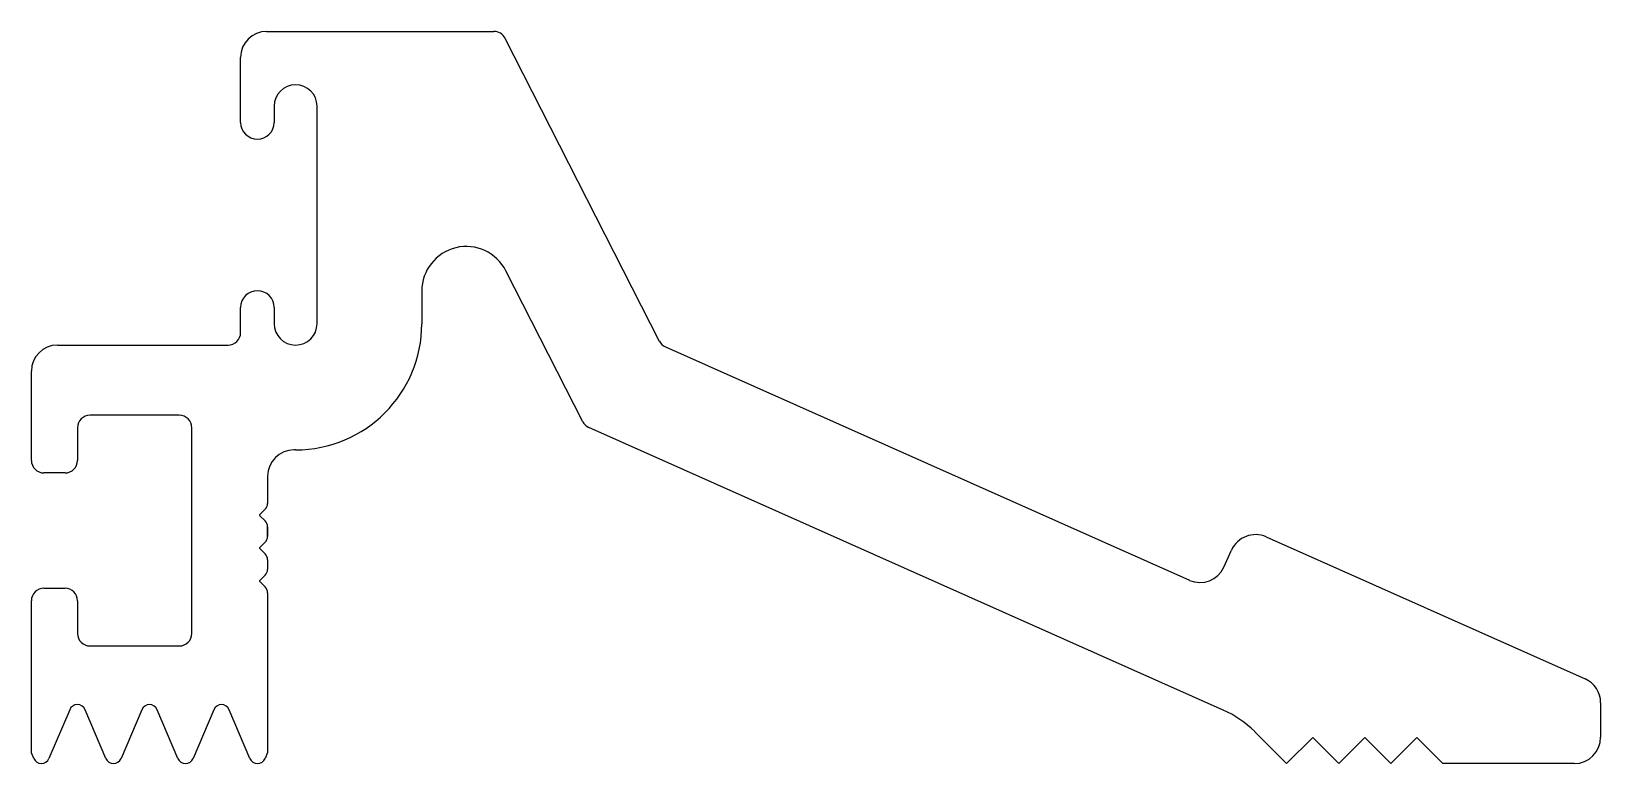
# Model space of a CAD drawing. Extents: x -21.1 to 26.6, y 0.2 to 22.5.
import ezdxf

# ---------------------------------------------------------------- set-up
doc = ezdxf.new("R2010")
doc.units = 0
doc.layers.add('1', color=7, linetype='CONTINUOUS')

msp = doc.modelspace()

# ---------------------------------------------------------------- linework, layer by layer
at = {"layer": '1', "color": 7, "linetype": 'CONTINUOUS'}
for p, q in [((-13.93, 22.47), (-7.033, 22.47)), ((-6.695, 22.262), (-2.011, 13.07)), ((-14.72, 19.71), (-14.72, 21.68)), ((-13.7, 20.2), (-13.7, 19.71)), ((-12.4, 13.6), (-12.4, 20.2)), ((-4.333, 10.623), (-6.668, 15.205)), ((-9.22, 14.592), (-9.22, 13.6)), ((-14.72, 13.33), (-14.72, 14.09)), ((-13.7, 14.09), (-13.7, 13.6)), ((-20.28, 12.95), (-15.1, 12.95)), ((-1.827, 12.895), (14.083, 5.812)), ((-21.07, 9.45), (-21.07, 12.16)), ((-16.58, 10.82), (-19.29, 10.82)), ((-19.67, 10.44), (-19.67, 9.45)), ((-16.2, 4.2), (-16.2, 10.44)), ((15.105, 1.876), (-4.149, 10.448)), ((-13.05, 9.77), (-13.1, 9.77)), ((-20.05, 9.07), (-20.69, 9.07)), ((-13.9, 8.97), (-13.9, 8.143)), ((-13.9, 8.143), (-13.9, 8.143)), ((-13.974, 7.967), (-14.145, 7.795)), ((-14.145, 7.784), (-13.974, 7.613)), ((-13.9, 7.436), (-13.9, 7.143)), ((-13.9, 7.143), (-13.9, 7.436)), ((-13.9, 7.436), (-13.9, 7.143)), ((-13.9, 7.143), (-13.9, 7.436)), ((-13.9, 7.436), (-13.9, 7.143)), ((-13.974, 6.967), (-14.145, 6.795)), ((-14.145, 6.784), (-13.974, 6.613)), ((15.126, 6.212), (15.354, 6.723)), ((16.41, 7.129), (26.091, 2.819)), ((-13.9, 6.436), (-13.9, 6.143)), ((-13.974, 5.967), (-14.145, 5.796)), ((-14.145, 5.784), (-13.974, 5.613)), ((-20.69, 5.57), (-20.05, 5.57)), ((-13.9, 5.436), (-13.9, 0.582)), ((-21.07, 0.574), (-21.07, 5.19)), ((-19.67, 5.19), (-19.67, 4.2)), ((-19.29, 3.82), (-16.58, 3.82)), ((26.56, 2.097), (26.56, 1.05)), ((-19.908, 1.885), (-20.537, 0.402)), ((-18.811, 0.402), (-19.44, 1.885)), ((-17.721, 1.885), (-18.35, 0.402)), ((-16.624, 0.402), (-17.253, 1.885)), ((-15.534, 1.885), (-16.164, 0.402)), ((-14.437, 0.402), (-15.066, 1.885)), ((17.03, 0.25), (16.06, 1.219)), ((17.82, 1.04), (17.03, 0.25)), ((18.61, 0.25), (17.82, 1.04)), ((19.4, 1.04), (18.61, 0.25)), ((20.19, 0.25), (19.4, 1.04)), ((20.98, 1.04), (20.19, 0.25)), ((21.77, 0.25), (20.98, 1.04)), ((-20.997, 0.402), (-21.07, 0.574)), ((-13.9, 0.582), (-13.977, 0.402)), ((25.76, 0.25), (21.77, 0.25))]:
    msp.add_line(p, q, dxfattribs=at)
for centre, radius, start, end in [((-13.93, 21.68), 0.79, 90, 180), ((-7.033, 22.09), 0.38, 27, 90), ((-13.05, 20.2), 0.65, 0, 180), ((-14.21, 19.71), 0.51, 180, 0), ((-7.87, 14.592), 1.35, 27, 180), ((-14.21, 14.09), 0.51, 0, 180), ((-13.05, 13.6), 0.65, 180, 0), ((-13.05, 13.6), 3.83, 270, 360), ((-20.28, 12.16), 0.79, 90, 180), ((-15.1, 13.33), 0.38, 270, 360), ((-1.672, 13.242), 0.38, 207, 246), ((-19.29, 10.44), 0.38, 90, 180), ((-16.58, 10.44), 0.38, 0, 90), ((-3.994, 10.795), 0.38, 207, 246), ((-13.1, 8.97), 0.8, 90, 180), ((-20.69, 9.45), 0.38, 180, 270), ((-20.05, 9.45), 0.38, 270, 360), ((-14.15, 8.143), 0.25, 315, 360), ((-14.139, 7.79), 0.008, 135, 225), ((-14.15, 7.436), 0.25, 0, 45), ((16.085, 6.398), 0.8, 66, 156), ((-14.139, 6.79), 0.008, 135, 225), ((-14.15, 7.143), 0.25, 315, 360), ((-14.15, 6.436), 0.25, 360, 45), ((14.405, 6.533), 0.79, 246, 336), ((-14.139, 5.79), 0.008, 135, 225), ((-14.15, 6.143), 0.25, 315, 360), ((-20.69, 5.19), 0.38, 90, 180), ((-20.05, 5.19), 0.38, 0, 90), ((-14.15, 5.436), 0.25, 0, 45), ((-19.29, 4.2), 0.38, 180, 270), ((-16.58, 4.2), 0.38, 270, 360), ((25.77, 2.097), 0.79, 360, 66), ((-19.674, 1.786), 0.254, 23, 157), ((-17.487, 1.786), 0.254, 23, 157), ((-15.3, 1.786), 0.254, 23, 157), ((13.812, -1.029), 3.18, 45, 66), ((25.76, 1.05), 0.8, 270, 360), ((-20.767, 0.5), 0.25, 203, 337), ((-18.58, 0.5), 0.25, 203, 337), ((-16.394, 0.5), 0.25, 203, 337), ((-14.207, 0.5), 0.25, 203, 337)]:
    msp.add_arc(centre, radius, start, end, dxfattribs=at)

doc.saveas('drawing.dxf')
